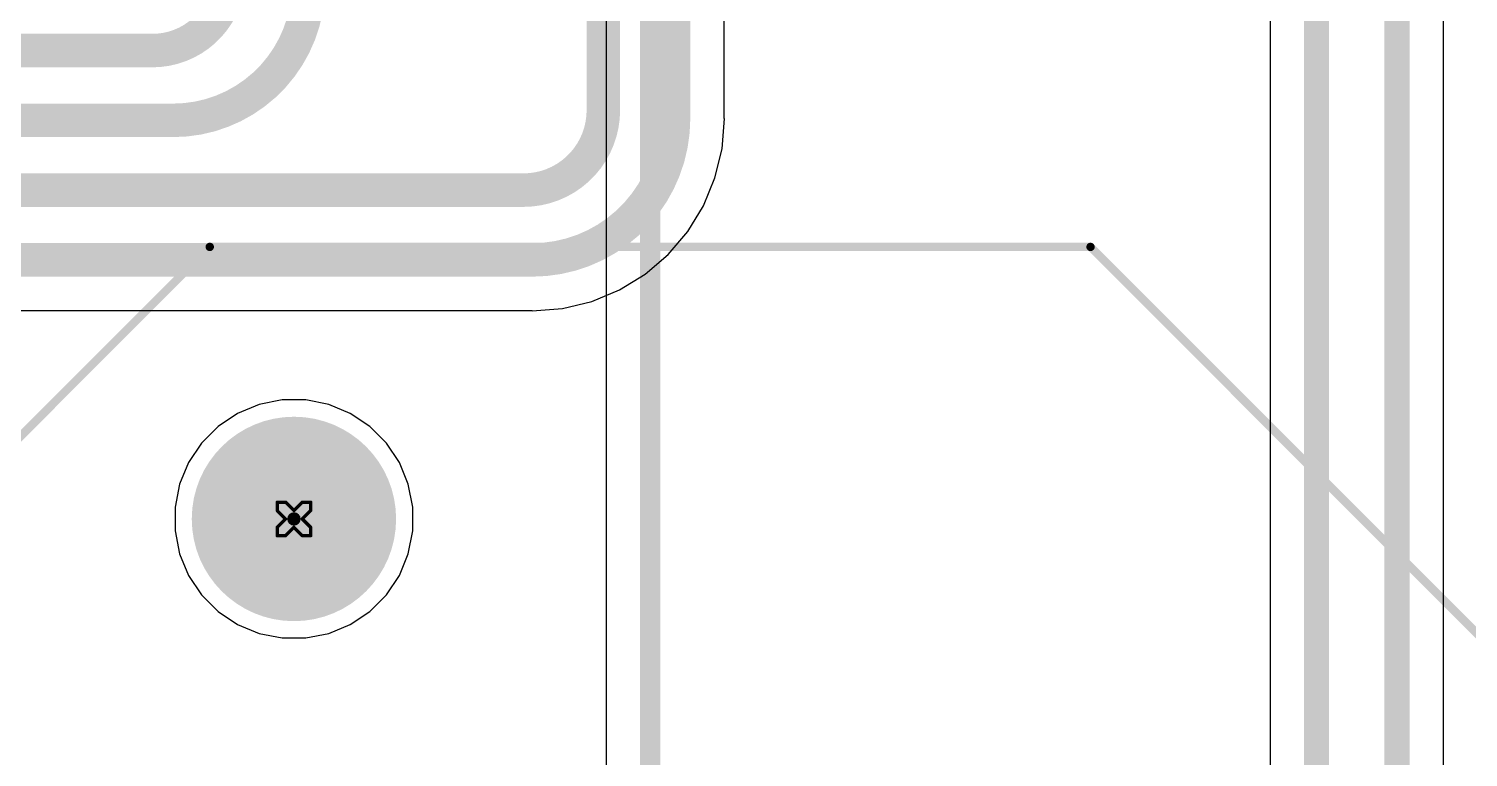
# Model space of a CAD drawing. Header units: inches. Extents: x 0 to 289, y 0 to 168.
# Drawn here: x 20.62 to 42.46, y 61.85 to 72.9 of the extents above; entities that cross this region are included whole.
import ezdxf

# ---------------------------------------------------------------- set-up
doc = ezdxf.new("R2010")
doc.units = ezdxf.units.IN
for name, color, linetype in [('Bottom Layer', 5, 'Continuous'), ('Bottom Solder', 6, 'Continuous'), ('Drill Drawing', 1, 'Continuous'), ('Pad Holes', 156, 'Continuous'), ('Top Layer', 1, 'Continuous'), ('Top Overlay', 2, 'Continuous'), ('Top Solder', 216, 'Continuous')]:
    doc.layers.add(name, color=color, linetype=linetype)

# ---------------------------------------------------------------- blocks, each defined once
blk = doc.blocks.new('RTS714ND12S0332_54')
at = {"layer": 'Bottom Solder'}
h = blk.add_hatch(color=6, dxfattribs=at)
edge = h.paths.add_edge_path()
edge.add_arc((-5.404, 13.375), 0.102, 0, 360)
at = {"layer": 'Pad Holes'}
h = blk.add_hatch(color=7, dxfattribs=at)
edge = h.paths.add_edge_path()
edge.add_arc((-5.404, 13.375), 1.55, 0, 360)
at = {"layer": 'Top Solder'}
h = blk.add_hatch(color=216, dxfattribs=at)
edge = h.paths.add_edge_path()
edge.add_arc((-5.404, 13.375), 0.102, 0, 360)
at = {"layer": 'Top Overlay'}
for points in [[(-17.7, 6.481, 0.127, 0.127, 0), (-6.681, 17.5, 0.127, 0.127, 0)], [(-6.681, 17.5, 0.127, 0.127, 0), (6.681, 17.5, 0.127, 0.127, 0)], [(6.681, 17.5, 0.127, 0.127, 0), (17.7, 6.481, 0.127, 0.127, 0)]]:
    blk.add_lwpolyline(points, format="xyseb", dxfattribs=at)
for points in [[(-6.713, 17.5, 0.0635, 0.0635, 1), (-6.649, 17.5, 0.0635, 0.0635, 1)], [(-6.713, 17.5, 0.0635, 0.0635, 1), (-6.649, 17.5, 0.0635, 0.0635, 1)], [(6.649, 17.5, 0.0635, 0.0635, 1), (6.712, 17.5, 0.0635, 0.0635, 1)], [(6.649, 17.5, 0.0635, 0.0635, 1), (6.712, 17.5, 0.0635, 0.0635, 1)]]:
    blk.add_lwpolyline(points, format="xyseb", close=True, dxfattribs=at)

msp = doc.modelspace()

# ---------------------------------------------------------------- linework, layer by layer
at = {"layer": 'Bottom Layer'}
for p, q in [((31.173, 71.535), (31.173, 90.723)), ((39.455, 79.619), (39.455, 54.193)), ((42.084, 49.236), (42.084, 78.207)), ((31.14, 71.079), (31.176, 71.535)), ((31.176, 71.535), (31.173, 71.535)), ((31.033, 70.635), (31.14, 71.079)), ((30.858, 70.213), (31.033, 70.635)), ((30.619, 69.823), (30.858, 70.213)), ((30.322, 69.475), (30.619, 69.823)), ((29.975, 69.178), (30.322, 69.475)), ((29.585, 68.939), (29.975, 69.178)), ((29.163, 68.764), (29.585, 68.939)), ((12.682, 68.624), (28.262, 68.624)), ((28.262, 68.622), (28.718, 68.658)), ((28.262, 68.624), (28.262, 68.622)), ((28.718, 68.658), (29.163, 68.764)), ((24.469, 67.269), (24.12, 67.199)), ((24.824, 67.269), (24.469, 67.269)), ((25.173, 67.199), (24.824, 67.269)), ((23.792, 67.063), (23.496, 66.866)), ((24.12, 67.199), (23.792, 67.063)), ((25.501, 67.063), (25.173, 67.199)), ((25.796, 66.866), (25.501, 67.063)), ((23.496, 66.866), (23.245, 66.615)), ((26.048, 66.615), (25.796, 66.866)), ((23.245, 66.615), (23.048, 66.319)), ((26.245, 66.319), (26.048, 66.615)), ((23.048, 66.319), (22.912, 65.991)), ((26.381, 65.991), (26.245, 66.319)), ((22.912, 65.991), (22.842, 65.642)), ((26.45, 65.642), (26.381, 65.991)), ((22.842, 65.642), (22.842, 65.287)), ((26.45, 65.287), (26.45, 65.642)), ((22.842, 65.287), (22.912, 64.938)), ((26.381, 64.938), (26.45, 65.287)), ((22.912, 64.938), (23.048, 64.61)), ((26.245, 64.61), (26.381, 64.938)), ((23.048, 64.61), (23.245, 64.315)), ((26.048, 64.315), (26.245, 64.61)), ((23.245, 64.315), (23.496, 64.063)), ((25.796, 64.063), (26.048, 64.315)), ((23.496, 64.063), (23.792, 63.866)), ((25.501, 63.866), (25.796, 64.063)), ((23.792, 63.866), (24.12, 63.73)), ((25.173, 63.73), (25.501, 63.866)), ((24.12, 63.73), (24.469, 63.661)), ((24.469, 63.661), (24.824, 63.661)), ((24.824, 63.661), (25.173, 63.73))]:
    msp.add_line(p, q, dxfattribs=at)
for points in [[(30.405, 71.535, 0.508, 0.508, 0), (30.405, 90.723, 0.508, 0.508, 0)], [(29.34, 71.662, 0.508, 0.508, 0), (29.34, 88.624, 0.508, 0.508, 0)], [(41.379, 49.236, 0.381, 0.381, 0), (41.379, 86.906, 0.381, 0.381, 0)], [(40.16, 54.193, 0.381, 0.381, 0), (40.16, 80.34, 0.381, 0.381, 0)], [(23.663, 73.73, 0.508, 0.508, -0.414214), (22.499, 72.567, 0.508, 0.508, 0)], [(24.866, 73.56, 0.508, 0.508, -0.414214), (22.814, 71.509, 0.508, 0.508, 0)], [(12.141, 72.567, 0.508, 0.508, 0), (22.499, 72.567, 0.508, 0.508, 0)], [(29.34, 71.662, 0.508, 0.508, -0.414214), (28.13, 70.451, 0.508, 0.508, 0)], [(12.21, 71.509, 0.508, 0.508, 0), (22.814, 71.509, 0.508, 0.508, 0)], [(30.405, 71.535, 0.508, 0.508, -0.414214), (28.262, 69.393, 0.508, 0.508, 0)], [(12.407, 70.451, 0.508, 0.508, 0), (28.13, 70.451, 0.508, 0.508, 0)], [(12.682, 69.393, 0.508, 0.508, 0), (28.262, 69.393, 0.508, 0.508, 0)]]:
    msp.add_lwpolyline(points, format="xyseb", dxfattribs=at)
for points in [[(22.372, 72.567, 0.254, 0.254, 1), (22.626, 72.567, 0.254, 0.254, 1)], [(22.372, 72.567, 0.254, 0.254, 1), (22.626, 72.567, 0.254, 0.254, 1)], [(29.213, 71.662, 0.254, 0.254, 1), (29.467, 71.662, 0.254, 0.254, 1)], [(29.213, 71.662, 0.254, 0.254, 1), (29.467, 71.662, 0.254, 0.254, 1)], [(22.687, 71.509, 0.254, 0.254, 1), (22.941, 71.509, 0.254, 0.254, 1)], [(22.687, 71.509, 0.254, 0.254, 1), (22.941, 71.509, 0.254, 0.254, 1)], [(30.278, 71.535, 0.254, 0.254, 1), (30.532, 71.535, 0.254, 0.254, 1)], [(30.278, 71.535, 0.254, 0.254, 1), (30.532, 71.535, 0.254, 0.254, 1)], [(28.003, 70.451, 0.254, 0.254, 1), (28.257, 70.451, 0.254, 0.254, 1)], [(28.003, 70.451, 0.254, 0.254, 1), (28.257, 70.451, 0.254, 0.254, 1)], [(28.135, 69.393, 0.254, 0.254, 1), (28.389, 69.393, 0.254, 0.254, 1)], [(28.135, 69.393, 0.254, 0.254, 1), (28.389, 69.393, 0.254, 0.254, 1)]]:
    msp.add_lwpolyline(points, format="xyseb", close=True, dxfattribs=at)
at = {"layer": 'Drill Drawing'}
for points in [[(24.392, 65.592, 0.0508, 0.0508, 0), (24.392, 65.719, 0.0508, 0.0508, 0)], [(24.392, 65.719, 0.0508, 0.0508, 0), (24.519, 65.719, 0.0508, 0.0508, 0)], [(24.519, 65.719, 0.0508, 0.0508, 0), (24.646, 65.592, 0.0508, 0.0508, 0)], [(24.646, 65.592, 0.0508, 0.0508, 0), (24.773, 65.719, 0.0508, 0.0508, 0)], [(24.773, 65.719, 0.0508, 0.0508, 0), (24.9, 65.719, 0.0508, 0.0508, 0)], [(24.9, 65.592, 0.0508, 0.0508, 0), (24.9, 65.719, 0.0508, 0.0508, 0)], [(24.392, 65.592, 0.0508, 0.0508, 0), (24.519, 65.465, 0.0508, 0.0508, 0)], [(24.773, 65.465, 0.0508, 0.0508, 0), (24.9, 65.592, 0.0508, 0.0508, 0)], [(24.392, 65.338, 0.0508, 0.0508, 0), (24.519, 65.465, 0.0508, 0.0508, 0)], [(24.392, 65.211, 0.0508, 0.0508, 0), (24.392, 65.338, 0.0508, 0.0508, 0)], [(24.519, 65.211, 0.0508, 0.0508, 0), (24.646, 65.338, 0.0508, 0.0508, 0)], [(24.646, 65.338, 0.0508, 0.0508, 0), (24.773, 65.211, 0.0508, 0.0508, 0)], [(24.773, 65.465, 0.0508, 0.0508, 0), (24.9, 65.338, 0.0508, 0.0508, 0)], [(24.9, 65.211, 0.0508, 0.0508, 0), (24.9, 65.338, 0.0508, 0.0508, 0)], [(24.392, 65.211, 0.0508, 0.0508, 0), (24.519, 65.211, 0.0508, 0.0508, 0)], [(24.773, 65.211, 0.0508, 0.0508, 0), (24.9, 65.211, 0.0508, 0.0508, 0)]]:
    msp.add_lwpolyline(points, format="xyseb", dxfattribs=at)
for points in [[(24.38, 65.719, 0.0254, 0.0254, 1), (24.405, 65.719, 0.0254, 0.0254, 1)], [(24.38, 65.719, 0.0254, 0.0254, 1), (24.405, 65.719, 0.0254, 0.0254, 1)], [(24.507, 65.719, 0.0254, 0.0254, 1), (24.532, 65.719, 0.0254, 0.0254, 1)], [(24.507, 65.719, 0.0254, 0.0254, 1), (24.532, 65.719, 0.0254, 0.0254, 1)], [(24.761, 65.719, 0.0254, 0.0254, 1), (24.786, 65.719, 0.0254, 0.0254, 1)], [(24.761, 65.719, 0.0254, 0.0254, 1), (24.786, 65.719, 0.0254, 0.0254, 1)], [(24.888, 65.719, 0.0254, 0.0254, 1), (24.913, 65.719, 0.0254, 0.0254, 1)], [(24.888, 65.719, 0.0254, 0.0254, 1), (24.913, 65.719, 0.0254, 0.0254, 1)], [(24.38, 65.592, 0.0254, 0.0254, 1), (24.405, 65.592, 0.0254, 0.0254, 1)], [(24.38, 65.592, 0.0254, 0.0254, 1), (24.405, 65.592, 0.0254, 0.0254, 1)], [(24.634, 65.592, 0.0254, 0.0254, 1), (24.659, 65.592, 0.0254, 0.0254, 1)], [(24.634, 65.592, 0.0254, 0.0254, 1), (24.659, 65.592, 0.0254, 0.0254, 1)], [(24.888, 65.592, 0.0254, 0.0254, 1), (24.913, 65.592, 0.0254, 0.0254, 1)], [(24.888, 65.592, 0.0254, 0.0254, 1), (24.913, 65.592, 0.0254, 0.0254, 1)], [(24.38, 65.338, 0.0254, 0.0254, 1), (24.405, 65.338, 0.0254, 0.0254, 1)], [(24.38, 65.338, 0.0254, 0.0254, 1), (24.405, 65.338, 0.0254, 0.0254, 1)], [(24.507, 65.465, 0.0254, 0.0254, 1), (24.532, 65.465, 0.0254, 0.0254, 1)], [(24.507, 65.465, 0.0254, 0.0254, 1), (24.532, 65.465, 0.0254, 0.0254, 1)], [(24.634, 65.338, 0.0254, 0.0254, 1), (24.659, 65.338, 0.0254, 0.0254, 1)], [(24.634, 65.338, 0.0254, 0.0254, 1), (24.659, 65.338, 0.0254, 0.0254, 1)], [(24.761, 65.465, 0.0254, 0.0254, 1), (24.786, 65.465, 0.0254, 0.0254, 1)], [(24.761, 65.465, 0.0254, 0.0254, 1), (24.786, 65.465, 0.0254, 0.0254, 1)], [(24.888, 65.338, 0.0254, 0.0254, 1), (24.913, 65.338, 0.0254, 0.0254, 1)], [(24.888, 65.338, 0.0254, 0.0254, 1), (24.913, 65.338, 0.0254, 0.0254, 1)], [(24.38, 65.211, 0.0254, 0.0254, 1), (24.405, 65.211, 0.0254, 0.0254, 1)], [(24.38, 65.211, 0.0254, 0.0254, 1), (24.405, 65.211, 0.0254, 0.0254, 1)], [(24.507, 65.211, 0.0254, 0.0254, 1), (24.532, 65.211, 0.0254, 0.0254, 1)], [(24.507, 65.211, 0.0254, 0.0254, 1), (24.532, 65.211, 0.0254, 0.0254, 1)], [(24.761, 65.211, 0.0254, 0.0254, 1), (24.786, 65.211, 0.0254, 0.0254, 1)], [(24.761, 65.211, 0.0254, 0.0254, 1), (24.786, 65.211, 0.0254, 0.0254, 1)], [(24.888, 65.211, 0.0254, 0.0254, 1), (24.913, 65.211, 0.0254, 0.0254, 1)], [(24.888, 65.211, 0.0254, 0.0254, 1), (24.913, 65.211, 0.0254, 0.0254, 1)]]:
    msp.add_lwpolyline(points, format="xyseb", close=True, dxfattribs=at)
at = {"layer": 'Top Layer'}
for p, q in [((29.384, 76.951), (29.384, 59.294)), ((24.469, 67.269), (24.12, 67.199)), ((24.824, 67.269), (24.469, 67.269)), ((25.173, 67.199), (24.824, 67.269)), ((23.792, 67.063), (23.496, 66.866)), ((24.12, 67.199), (23.792, 67.063)), ((25.501, 67.063), (25.173, 67.199)), ((25.796, 66.866), (25.501, 67.063)), ((23.496, 66.866), (23.245, 66.615)), ((26.048, 66.615), (25.796, 66.866)), ((23.245, 66.615), (23.048, 66.319)), ((26.245, 66.319), (26.048, 66.615)), ((23.048, 66.319), (22.912, 65.991)), ((26.381, 65.991), (26.245, 66.319)), ((22.912, 65.991), (22.842, 65.642)), ((26.45, 65.642), (26.381, 65.991)), ((22.842, 65.642), (22.842, 65.287)), ((26.45, 65.287), (26.45, 65.642)), ((22.842, 65.287), (22.912, 64.938)), ((26.381, 64.938), (26.45, 65.287)), ((22.912, 64.938), (23.048, 64.61)), ((26.245, 64.61), (26.381, 64.938)), ((23.048, 64.61), (23.245, 64.315)), ((26.048, 64.315), (26.245, 64.61)), ((23.245, 64.315), (23.496, 64.063)), ((25.796, 64.063), (26.048, 64.315)), ((23.496, 64.063), (23.792, 63.866)), ((25.501, 63.866), (25.796, 64.063)), ((23.792, 63.866), (24.12, 63.73)), ((25.173, 63.73), (25.501, 63.866)), ((24.12, 63.73), (24.469, 63.661)), ((24.469, 63.661), (24.824, 63.661)), ((24.824, 63.661), (25.173, 63.73))]:
    msp.add_line(p, q, dxfattribs=at)
msp.add_lwpolyline([(30.05, 57.305, 0.305, 0.305, 0), (30.05, 76.951, 0.305, 0.305, 0)], format="xyseb", dxfattribs=at)

# ---------------------------------------------------------------- block references
msp.add_blockref('RTS714ND12S0332_54', (30.05, 52.09))

doc.saveas('drawing.dxf')
